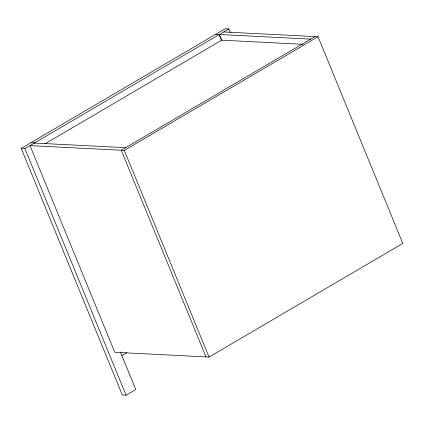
<?xml version="1.0" encoding="UTF-8"?>
<svg xmlns="http://www.w3.org/2000/svg" width="424" height="424" viewBox="0 0 424 424"><rect width="100%" height="100%" fill="white"/><g stroke="black" fill="none" stroke-linecap="round" stroke-linejoin="round"><path stroke-width="0.64" d="M120.331 351.947L135.754 389.545L126.066 395.226L122.356 395.041L21.2 148.4L225.118 28.774L228.828 28.959L230.333 32.632M21.2 148.4L24.91 148.591L228.828 28.959M44.679 144.028L221.71 40.174L303.049 44.308M315.006 36.586L121.259 150.244L206.016 356.913M124.296 150.398L318.042 36.74L402.8 243.403L209.053 357.066L114.756 352.27L29.998 145.607L124.296 150.398L209.053 357.066M121.799 355.524L126.94 352.508M223.739 31.943L318.042 36.74M310.644 39.14L219.383 34.503L221.89 40.619M215.429 34.455L219.139 34.646L221.651 40.762M30.888 142.718L34.598 142.904M34.355 143.047L125.621 147.69M24.91 148.591L126.066 395.226"/></g></svg>
